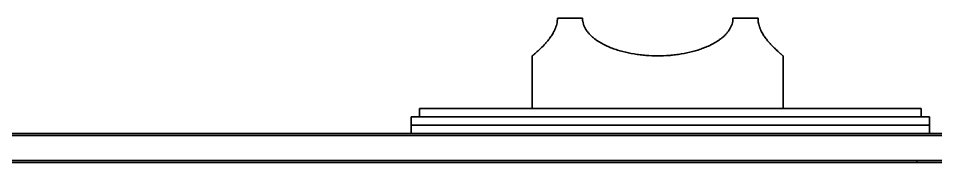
# Model space of a CAD drawing. Extents: x 6327 to 10269, y -393 to 3204.
# Drawn here: x 8894.1 to 9003.8, y 2085 to 2102.3 of the extents above; entities that cross this region are included whole.
import ezdxf

# ---------------------------------------------------------------- set-up
doc = ezdxf.new("R2010")
doc.units = 0
doc.header["$LTSCALE"] = 5
doc.layers.add('1', color=7, linetype='CONTINUOUS', true_color=0xffffff)

msp = doc.modelspace()

# ---------------------------------------------------------------- linework, layer by layer
at = {"layer": '1', "color": 7, "linetype": 'Continuous', "lineweight": 35}
for p, q in [((8958.57, 2102.33), (8961.57, 2102.33)), ((8979.57, 2102.33), (8982.57, 2102.33)), ((8955.57, 2097.83), (8955.57, 2091.53)), ((8985.57, 2091.53), (8985.57, 2097.83)), ((8941.07, 2090.53), (9003.07, 2090.53)), ((8941.07, 2090.53), (8941.07, 2089.53)), ((8942.07, 2091.53), (9002.07, 2091.53)), ((8942.07, 2091.53), (8942.07, 2090.53)), ((9002.07, 2090.53), (9002.07, 2091.53)), ((9003.07, 2089.53), (9003.07, 2090.53)), ((8941.07, 2089.53), (8941.07, 2088.53)), ((8941.07, 2089.53), (8972.07, 2089.53)), ((9003.07, 2089.53), (8972.07, 2089.53)), ((9003.07, 2088.53), (9003.07, 2089.53)), ((8567.07, 2088.53), (9039.07, 2088.53)), ((8431.07, 2088.28), (9175.07, 2088.28)), ((8567.07, 2085.28), (9039.07, 2085.28)), ((9001.57, 2085.03), (9001.57, 2085.28)), ((9036.57, 2085.03), (8569.57, 2085.03))]:
    msp.add_line(p, q, dxfattribs=at)
for points, knots in [([(8958.57, 2102.33), (8958.57, 2102.27), (8958.57, 2102.21), (8958.56, 2102.09), (8958.56, 2102.03), (8958.54, 2101.85), (8958.52, 2101.74), (8958.47, 2101.51), (8958.43, 2101.41), (8958.36, 2101.2), (8958.33, 2101.1), (8958.27, 2100.98), (8958.26, 2100.96), (8958.24, 2100.91), (8958.23, 2100.89), (8958.2, 2100.82), (8958.18, 2100.77), (8958.11, 2100.64), (8958.06, 2100.56), (8957.97, 2100.39), (8957.92, 2100.32), (8957.82, 2100.17), (8957.77, 2100.09), (8957.7, 2099.99), (8957.67, 2099.96), (8957.62, 2099.89), (8957.6, 2099.86), (8957.52, 2099.76), (8957.47, 2099.7), (8957.37, 2099.58), (8957.32, 2099.52), (8957.23, 2099.41), (8957.18, 2099.35), (8956.94, 2099.09), (8956.77, 2098.91), (8956.56, 2098.71), (8956.52, 2098.67), (8956.44, 2098.6), (8956.33, 2098.49), (8956.23, 2098.4), (8956.04, 2098.22), (8955.93, 2098.13), (8955.82, 2098.03), (8955.79, 2098.01), (8955.76, 2097.98), (8955.74, 2097.97), (8955.73, 2097.96), (8955.69, 2097.92), (8955.63, 2097.88), (8955.6, 2097.85), (8955.58, 2097.83), (8955.57, 2097.83), (8955.57, 2097.83)], [0, 0, 0, 0, 0.015645, 0.015645, 0.031291, 0.031291, 0.062582, 0.062582, 0.093872, 0.093872, 0.125163, 0.125163, 0.132986, 0.132986, 0.140809, 0.140809, 0.156454, 0.156454, 0.187745, 0.187745, 0.219035, 0.219035, 0.250326, 0.250326, 0.265972, 0.265972, 0.281617, 0.281617, 0.312908, 0.312908, 0.344199, 0.344199, 0.375489, 0.375489, 0.500653, 0.500653, 0.531943, 0.531943, 0.563234, 0.625816, 0.625816, 0.750979, 0.750979, 0.78227, 0.797915, 0.797915, 0.81356, 0.81356, 0.876142, 0.938723, 0.938723, 1, 1, 1, 1]), ([(8979.57, 2102.33), (8979.57, 2102.27), (8979.57, 2102.21), (8979.56, 2102.09), (8979.55, 2102.03), (8979.53, 2101.85), (8979.5, 2101.74), (8979.43, 2101.51), (8979.38, 2101.4), (8979.29, 2101.2), (8979.23, 2101.1), (8979.15, 2100.95), (8979.11, 2100.91), (8979.05, 2100.82), (8979.02, 2100.77), (8978.92, 2100.64), (8978.85, 2100.55), (8978.7, 2100.39), (8978.63, 2100.31), (8978.47, 2100.16), (8978.39, 2100.09), (8978.26, 2099.99), (8978.22, 2099.95), (8978.14, 2099.89), (8978.09, 2099.85), (8977.96, 2099.76), (8977.87, 2099.69), (8977.6, 2099.51), (8977.42, 2099.4), (8977.04, 2099.19), (8976.84, 2099.09), (8976.44, 2098.91), (8976.24, 2098.83), (8975.92, 2098.71), (8975.82, 2098.67), (8975.61, 2098.59), (8975.5, 2098.56), (8975.17, 2098.46), (8974.96, 2098.39), (8974.3, 2098.22), (8973.85, 2098.13), (8973.16, 2098.01), (8972.93, 2097.98), (8972.58, 2097.94), (8972.4, 2097.92), (8972.23, 2097.9), (8972.11, 2097.89), (8972.05, 2097.89), (8971.52, 2097.84), (8971.04, 2097.83), (8970.1, 2097.83), (8969.63, 2097.84), (8968.92, 2097.9), (8968.69, 2097.92), (8968.34, 2097.97), (8968.22, 2097.98), (8967.99, 2098.02), (8967.87, 2098.03), (8967.3, 2098.13), (8966.85, 2098.22), (8966.19, 2098.39), (8965.97, 2098.46), (8965.54, 2098.59), (8965.33, 2098.67), (8965.02, 2098.78), (8964.92, 2098.82), (8964.71, 2098.91), (8964.61, 2098.95), (8964.31, 2099.09), (8964.11, 2099.19), (8963.82, 2099.35), (8963.73, 2099.4), (8963.54, 2099.51), (8963.45, 2099.57), (8963.27, 2099.69), (8963.18, 2099.76), (8963.05, 2099.85), (8963.01, 2099.89), (8962.92, 2099.95), (8962.88, 2099.99), (8962.76, 2100.09), (8962.68, 2100.16), (8962.52, 2100.31), (8962.44, 2100.39), (8962.3, 2100.55), (8962.23, 2100.64), (8962.13, 2100.77), (8962.09, 2100.82), (8962.03, 2100.91), (8962, 2100.95), (8961.91, 2101.1), (8961.86, 2101.2), (8961.79, 2101.35), (8961.76, 2101.4), (8961.73, 2101.49), (8961.72, 2101.51), (8961.7, 2101.57), (8961.69, 2101.6), (8961.65, 2101.74), (8961.62, 2101.85), (8961.59, 2102.03), (8961.59, 2102.09), (8961.58, 2102.18), (8961.58, 2102.21), (8961.57, 2102.27), (8961.57, 2102.3), (8961.57, 2102.33)], [0, 0, 0, 0, 0.007812, 0.007812, 0.015625, 0.015625, 0.03125, 0.03125, 0.046875, 0.046875, 0.0625, 0.0625, 0.070312, 0.070312, 0.078125, 0.078125, 0.09375, 0.09375, 0.109375, 0.109375, 0.125, 0.125, 0.132812, 0.132812, 0.140625, 0.140625, 0.15625, 0.15625, 0.1875, 0.1875, 0.21875, 0.21875, 0.25, 0.25, 0.265625, 0.265625, 0.28125, 0.28125, 0.3125, 0.3125, 0.375, 0.375, 0.40625, 0.40625, 0.421875, 0.429687, 0.429687, 0.4375, 0.4375, 0.5, 0.5, 0.5625, 0.5625, 0.59375, 0.59375, 0.609375, 0.609375, 0.625, 0.625, 0.6875, 0.6875, 0.71875, 0.71875, 0.75, 0.75, 0.765625, 0.765625, 0.78125, 0.78125, 0.8125, 0.8125, 0.828125, 0.828125, 0.84375, 0.84375, 0.859375, 0.859375, 0.867187, 0.867187, 0.875, 0.875, 0.890625, 0.890625, 0.90625, 0.90625, 0.921875, 0.921875, 0.929688, 0.929688, 0.9375, 0.9375, 0.953125, 0.953125, 0.960938, 0.960938, 0.964844, 0.964844, 0.96875, 0.96875, 0.984375, 0.984375, 0.992188, 0.992188, 0.996094, 0.996094, 1, 1, 1, 1]), ([(8985.57, 2097.83), (8985.57, 2097.83), (8985.55, 2097.84), (8985.48, 2097.9), (8985.45, 2097.92), (8985.39, 2097.98), (8985.35, 2098.01), (8985.28, 2098.07), (8985.25, 2098.1), (8985.21, 2098.13), (8985.18, 2098.16), (8985.17, 2098.17), (8985.1, 2098.23), (8984.98, 2098.33), (8984.85, 2098.46), (8984.7, 2098.6), (8984.63, 2098.67), (8984.46, 2098.83), (8984.38, 2098.91), (8984.2, 2099.09), (8984.11, 2099.19), (8983.99, 2099.32), (8983.97, 2099.35), (8983.92, 2099.4), (8983.9, 2099.43), (8983.82, 2099.52), (8983.77, 2099.57), (8983.63, 2099.75), (8983.53, 2099.88), (8983.4, 2100.06), (8983.38, 2100.09), (8983.33, 2100.17), (8983.3, 2100.2), (8983.23, 2100.32), (8983.18, 2100.39), (8983.08, 2100.56), (8983.04, 2100.64), (8982.95, 2100.81), (8982.9, 2100.91), (8982.85, 2101.03), (8982.84, 2101.05), (8982.82, 2101.1), (8982.79, 2101.17), (8982.76, 2101.25), (8982.71, 2101.4), (8982.68, 2101.51), (8982.64, 2101.68), (8982.63, 2101.74), (8982.61, 2101.85), (8982.6, 2101.91), (8982.58, 2102.09), (8982.57, 2102.21), (8982.57, 2102.33)], [0, 0, 0, 0, 0.12475, 0.12475, 0.187268, 0.187268, 0.249786, 0.249786, 0.281045, 0.296674, 0.296674, 0.312304, 0.312304, 0.374822, 0.437339, 0.437339, 0.499857, 0.499857, 0.562375, 0.562375, 0.624893, 0.624893, 0.640522, 0.640522, 0.656152, 0.656152, 0.687411, 0.687411, 0.749929, 0.749929, 0.765558, 0.765558, 0.781188, 0.781188, 0.812446, 0.812446, 0.843705, 0.843705, 0.874964, 0.874964, 0.882779, 0.882779, 0.890594, 0.906223, 0.906223, 0.937482, 0.937482, 0.953112, 0.953112, 0.968741, 0.968741, 1, 1, 1, 1])]:
    msp.add_open_spline(points, degree=3, knots=knots, dxfattribs=at)

doc.saveas('drawing.dxf')
